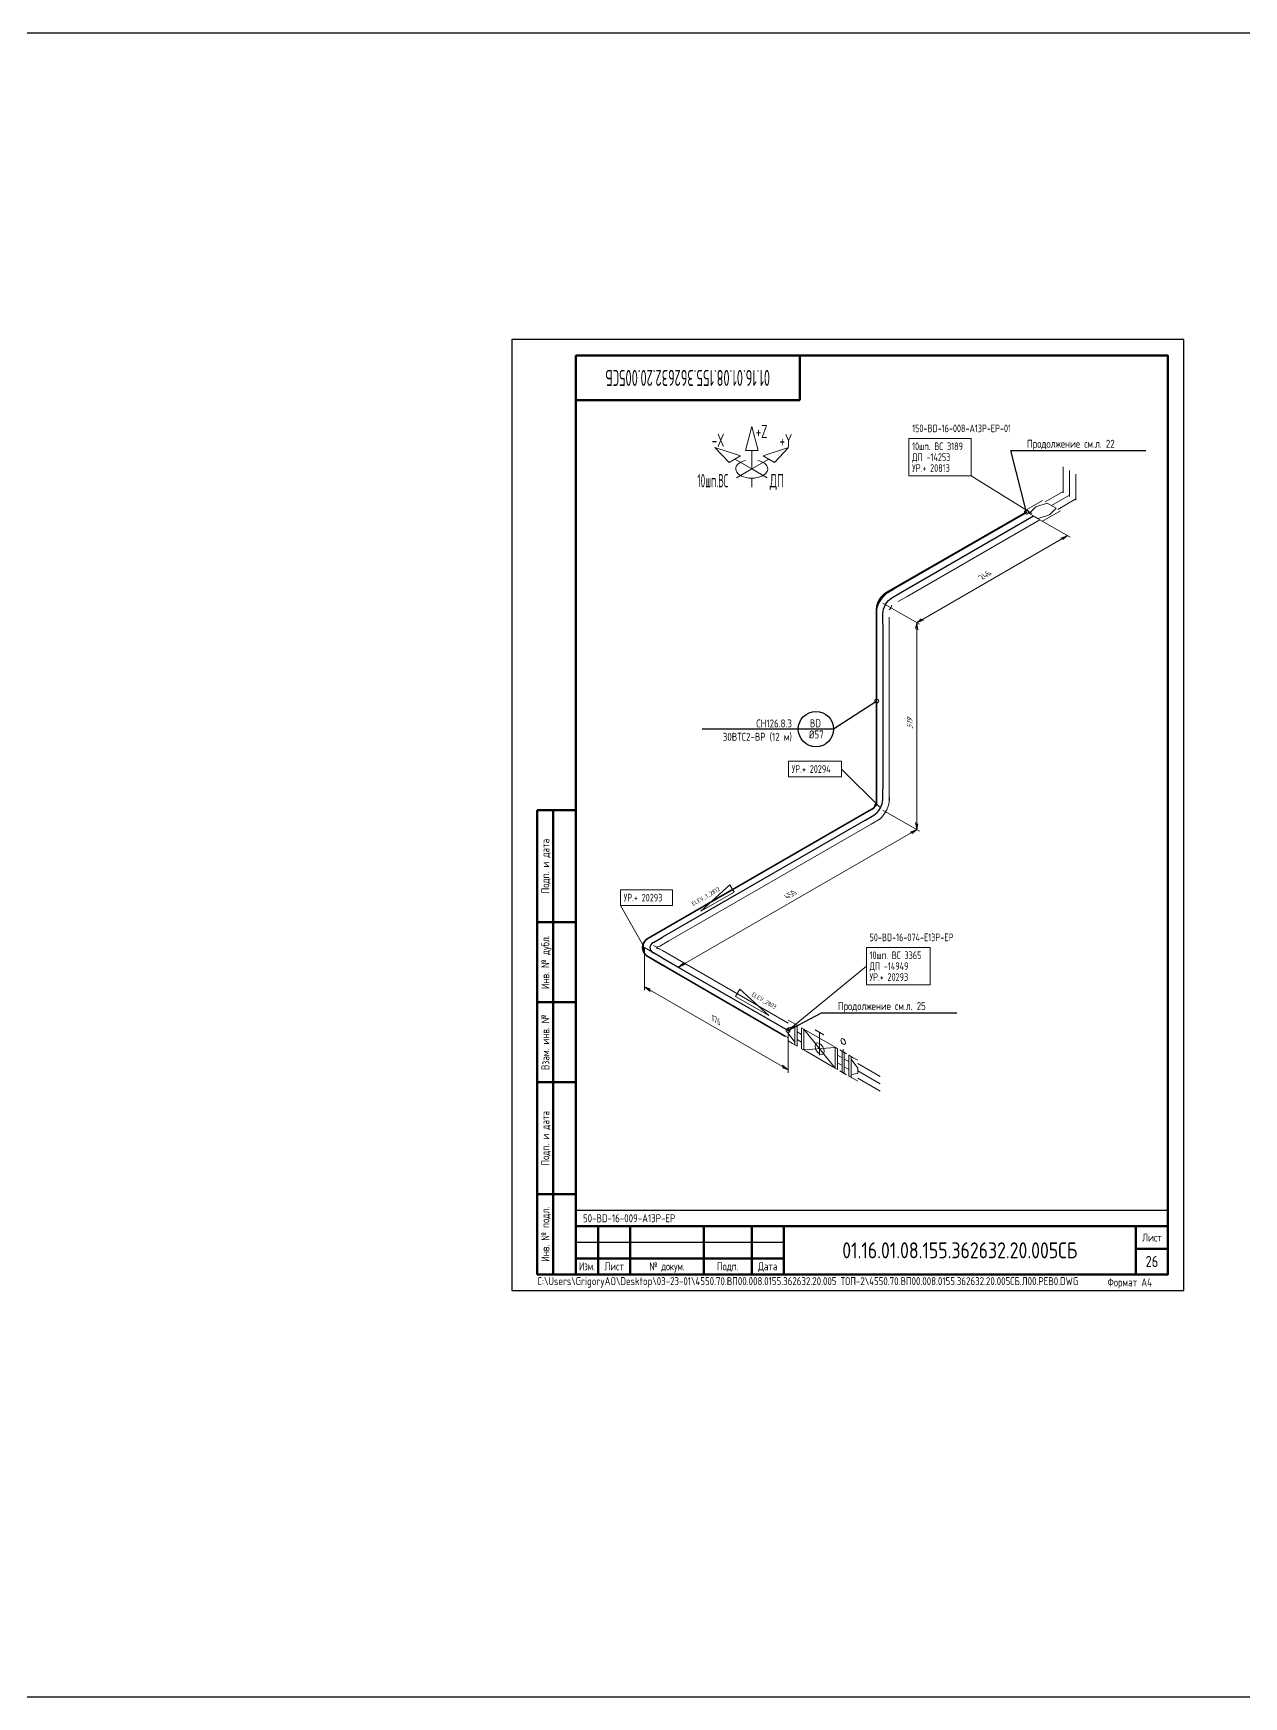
# Model space of a CAD drawing. Header units: millimetres. Extents: x 10051 to 26505, y 4675 to 5194.
# Drawn here: x 25231 to 25609, y 4675 to 5194 of the extents above; entities that cross this region are included whole.
import ezdxf
from ezdxf import colors
from ezdxf.entities.mleader import LeaderData, LeaderLine
from ezdxf.enums import TextEntityAlignment as Align
from ezdxf.math import Vec2, Vec3

# ---------------------------------------------------------------- set-up
doc = ezdxf.new("R2010")
doc.units = ezdxf.units.MM
doc.layers.get('0').update_dxf_attribs({"lineweight": 15})
for name, color, linetype, lineweight in [('--TEXT--', 150, 'Continuous', 25), ('_НС', 1, 'Continuous', 30), ('OFORMLENIE', 7, 'Continuous', 25), ('подложка', 252, 'Continuous', 9), ('Построение', 7, 'Continuous', 30)]:
    doc.layers.add(name, color=color, linetype=linetype, lineweight=lineweight)
doc.styles.add('GOST_2.304', font='CS_Gost2304.shx', dxfattribs={"height": 2.5})
doc.styles.add('GOST_2.304_07', font='CS_Gost2304.shx', dxfattribs={"width": 0.7})
doc.styles.add('GOST_2.304_09', font='CS_Gost2304.shx', dxfattribs={"width": 0.9})
doc.styles.add('Style-CS_Gost2304', font='CS_Gost2304.shx')
doc.styles.add('TNR_30', font='times.ttf', dxfattribs={"height": 3})

# ---------------------------------------------------------------- blocks, each defined once
blk = doc.blocks.new('TerminatorOpen_0.4')
at = {"color": 0, "linetype": 'ByBlock', "lineweight": -2}
for q in [(-1, 0.2), (-1, 0), (-1, -0.2)]:
    blk.add_line((0, 0), q, dxfattribs=at)
blk = doc.blocks.new('ST_2a_dyn')
at = {"linetype": 'ByBlock', "lineweight": 50, "extrusion": (0, 1, 0)}
for p, q in [((-185, 15), (0, 15)), ((-10, 8), (0, 8)), ((-185, 5), (-120, 5)), ((-185, 0), (0, 0))]:
    blk.add_line(p, q, dxfattribs=at)
at = {"linetype": 'ByBlock', "lineweight": 50, "extrusion": (1, 0, 0)}
for p, q in [((-185, 0), (-185, 15)), ((-178, 15), (-178, 0)), ((-168, 15), (-168, 0)), ((-145, 15), (-145, 0)), ((-130, 15), (-130, 0)), ((-120, 0), (-120, 15)), ((-10, 0), (-10, 15))]:
    blk.add_line(p, q, dxfattribs=at)
at = {"linetype": 'ByBlock', "lineweight": 50}
blk.add_line((0, 15), (0, 0), dxfattribs=at)
at = {"linetype": 'ByBlock', "lineweight": -2, "extrusion": (0, 1, 0)}
blk.add_line((-185, 10), (-120, 10), dxfattribs=at)
at = {"linetype": 'ByBlock', "lineweight": -2, "style": 'GOST_2.304'}
for s, p in [('Лист', (-5, 11.5)), ('Лист', (-173, 2.5)), ('Подп.', (-137.5, 2.5)), ('Дата', (-125, 2.5))]:
    blk.add_text(s, height=2.5, dxfattribs=at).set_placement(p, align=Align.MIDDLE_CENTER)
at = {"linetype": 'ByBlock', "lineweight": -2, "width": 0.9}
for s, style, p in [('Изм.', 'GOST_2.304', (-181.5, 2.5)), ('№ докум.', 'GOST_2.304_09', (-156.5, 2.5))]:
    blk.add_text(s, height=2.5, dxfattribs=dict(at, style=style)).set_placement(p, align=Align.MIDDLE_CENTER)
at = {"linetype": 'ByBlock', "lineweight": -2}
for tag, height, style, flags, p in [('ИЗМ_2', 2.5, 'GOST_2.304', 12, (-181.5, 12.5)), ('ЛИСТ_2', 2.5, 'GOST_2.304', 12, (-173, 12.5)), ('N_ДОК_2', 2.5, 'GOST_2.304_09', 12, (-156.5, 12.5)), ('ИЗМ_1', 2.5, 'GOST_2.304', 12, (-181.5, 7.5)), ('ЛИСТ_1', 2.5, 'GOST_2.304', 12, (-173, 7.5)), ('N_ДОК_1', 2.5, 'GOST_2.304_09', 12, (-156.5, 7.5)), ('ШИФР', 5, 'GOST_2.304', 4, (-65, 7.5)), ('LIST', 3.5, 'GOST_2.304', 4, (-5, 4))]:
    blk.add_attdef(tag, text='', height=height, dxfattribs=dict(at, style=style, flags=flags)).set_placement(p, align=Align.MIDDLE_CENTER)
at = {"linetype": 'ByBlock', "lineweight": -2, "style": 'GOST_2.304_07', "width": 0.7, "flags": 12}
for tag, p in [('ДАТА_2', (-125, 12.5)), ('ДАТА_1', (-125, 7.5))]:
    blk.add_attdef(tag, text='', height=2.5, dxfattribs=at).set_placement(p, align=Align.MIDDLE_CENTER)
blk = doc.blocks.new('_DotSmall')
at = {"color": 0, "linetype": 'ByBlock', "const_width": 0.5}
blk.add_lwpolyline([(-0.0625, 0, 1), (0.0625, 0, 1)], format="xyb", close=True, dxfattribs=at)
blk = doc.blocks.new('ST_Top')
at = {"linetype": 'ByBlock', "lineweight": 50}
blk.add_line((70, 0), (70, -14), dxfattribs=at)
at = {"linetype": 'ByBlock', "lineweight": 50, "extrusion": (0, 1, 0)}
blk.add_line((0, -14), (70, -14), dxfattribs=at)
at = {"linetype": 'ByBlock', "lineweight": -2, "style": 'GOST_2.304', "width": 0.7, "flags": 4}
blk.add_attdef('ШИФР', text='', height=5, rotation=180, dxfattribs=at).set_placement((35, -7), align=Align.MIDDLE_CENTER)
blk = doc.blocks.new('*U1756')
at = {"linetype": 'ByBlock', "lineweight": -2}
blk.add_lwpolyline([(210, 297), (0, 297), (0, 0), (210, 0)], close=True, dxfattribs=at)
at = {"linetype": 'ByBlock', "lineweight": 50}
blk.add_lwpolyline([(20, 292), (205, 292), (205, 5), (20, 5)], close=True, dxfattribs=at)
at = {"color": 0, "linetype": 'ByBlock', "lineweight": -2, "style": 'GOST_2.304'}
blk.add_text('Формат А4', height=2.5, dxfattribs=at).set_placement((200, 2.5), align=Align.MIDDLE_RIGHT)
at = {"linetype": 'ByBlock', "lineweight": -2, "insert": (8, 2.5), "char_height": 2.5, "attachment_point": 4, "style": 'GOST_2.304'}
blk.add_mtext('C:\\\\Users\\\\GrigoryAO\\\\Desktop\\\\03-23-01\\\\4550.70.ВП00.008.0155.362632.20.005 ТОП-2\\\\4550.70.ВП00.008.0155.362632.20.005СБ.Л00.РЕВ0.DWG', dxfattribs=at)
at = {"linetype": 'ByBlock', "lineweight": -2, "style": 'TNR_30'}
blk.add_attdef('ВЕРХНИЙ_НОМЕР_ЛИСТА', text='', height=3, dxfattribs=at).set_placement((200, 287), align=Align.MIDDLE_CENTER)
blk = doc.blocks.new('ST_Left')
at = {"color": 2, "linetype": 'ByBlock', "lineweight": 50}
for p, q in [((8, 150), (8, 5)), ((20, 150), (8, 150)), ((13, 5), (13, 150)), ((8, 115), (20, 115)), ((8, 90), (20, 90)), ((20, 65), (8, 65)), ((20, 30), (8, 30)), ((8, 5), (20, 5))]:
    blk.add_line(p, q, dxfattribs=at)
at = {"color": 0, "linetype": 'ByBlock', "lineweight": -2, "style": 'GOST_2.304'}
for s, p in [('Подп. и дата', (10.5, 132.5)), ('Инв. № дубл.', (10.5, 102.5)), ('Взам. инв. №', (10.5, 77.5)), ('Подп. и дата', (10.5, 47.5)), ('Инв. № подл.', (10.5, 17.5))]:
    blk.add_text(s, height=2.5, rotation=90, dxfattribs=at).set_placement(p, align=Align.MIDDLE_CENTER)
at = {"color": 0, "linetype": 'ByBlock', "lineweight": -2, "style": 'GOST_2.304', "flags": 8}
for tag, p in [('ДУБЛ_ДАТА', (16.5, 141.25)), ('НОМЕР_ДУБЛ', (16.5, 102.5)), ('ВЗАМ_ИНВ', (16.5, 77.5)), ('ИНВ_ДАТА', (16.5, 56.25)), ('ИНВ_НОМЕР', (16.5, 17.5))]:
    blk.add_attdef(tag, text='', height=2.5, rotation=90, dxfattribs=at).set_placement(p, align=Align.MIDDLE_CENTER)

msp = doc.modelspace()

# ---------------------------------------------------------------- hatches: boundary and pattern name
at = {"layer": 'подложка', "extrusion": (-0.707107, 0.408248, -0.57735)}
h = msp.add_hatch(color=256, dxfattribs=at)
edge = h.paths.add_edge_path()
edge.add_arc((-17150.77, -11197.65), 0.497, 45, 405)
h = msp.add_hatch(color=256, dxfattribs=at)
edge = h.paths.add_edge_path()
edge.add_arc((-17145.14, -11192.02), 0.497, 45, 405)
at = {"layer": 'подложка', "true_color": 0x000000, "extrusion": (-5.55112e-17, 0.816497, 0.57735)}
h = msp.add_hatch(color=18, dxfattribs=at)
edge = h.paths.add_edge_path()
edge.add_arc((-25543.42, -2782.49), 1, 45, 405)
at = {"layer": 'подложка', "extrusion": (-5.55112e-17, 0.816497, 0.57735)}
h = msp.add_hatch(color=256, dxfattribs=at)
edge = h.paths.add_edge_path()
edge.add_arc((-25501.97, -2741.03), 1, 45, 405)
at = {"layer": 'подложка', "extrusion": (0.707107, 0.408248, -0.57735)}
h = msp.add_hatch(color=256, dxfattribs=at)
edge = h.paths.add_edge_path()
edge.add_arc((-8409.53, 14351.4), 1, 45, 405)
h = msp.add_hatch(color=256, dxfattribs=at)
edge = h.paths.add_edge_path()
edge.add_arc((-8454.26, 14306.67), 1, 45, 405)
at = {"layer": 'подложка', "extrusion": (-5.55112e-17, 0.816497, 0.57735)}
h = msp.add_hatch(color=256, dxfattribs=at)
edge = h.paths.add_edge_path()
edge.add_arc((-25490.72, -2729.78), 1, 45, 405)
h = msp.add_hatch(color=256, dxfattribs=at)
edge = h.paths.add_edge_path()
edge.add_arc((-25427.52, -2666.59), 1, 45, 405)
at = {"layer": 'подложка', "extrusion": (0.707107, 0.408248, -0.57735)}
h = msp.add_hatch(color=256, dxfattribs=at)
edge = h.paths.add_edge_path()
edge.add_arc((-8465.51, 14306.67), 1, 135, 495)
at = {"layer": 'подложка', "true_color": 0x000000, "extrusion": (0.707107, 0.408248, -0.57735)}
h = msp.add_hatch(color=18, dxfattribs=at)
edge = h.paths.add_edge_path()
edge.add_arc((-8504.71, 14345.87), 1, 135, 495)
at = {"layer": 'подложка', "extrusion": (0.707107, 0.408248, -0.57735)}
h = msp.add_hatch(color=256, dxfattribs=at)
edge = h.paths.add_edge_path()
edge.add_arc((-8517.72, 14367.31), 0.994, -45, 315)

# ---------------------------------------------------------------- linework, layer by layer
at = {"layer": '--TEXT--'}
msp.add_circle((25475.44, 4976.96), 5.51, dxfattribs=at)
at = {"layer": '_НС', "linetype": 'Continuous', "lineweight": 30, "const_width": 0.5}
msp.add_lwpolyline([(25541.09, 5044.67), (25497.56, 5019.66, 0.27088), (25494.37, 5014.1), (25494.37, 4953.36), (25493.4, 4952.22), (25491.42, 4951.11), (25422.9, 4911.54, 0.577265), (25422.9, 4905.95), (25465.85, 4881)], format="xyb", dxfattribs=at)
at = {"layer": 'OFORMLENIE'}
for q in [(25585.45, 4826.65), (25400.4, 4821.65)]:
    msp.add_line((25400.4, 4826.65), q, dxfattribs=at)
at = {"layer": 'подложка'}
for p, q in [((25455.39, 5058.23, -4.87), (25450.08, 5061.3, -4.87)), ((25455.39, 5058.23, -4.87), (25455.39, 5063.95, -4.87)), ((25455.39, 5058.23, -4.87), (25460.69, 5061.3, -4.87)), ((25455.39, 5058.23, -4.87), (25450.61, 5055.48, -4.87)), ((25455.39, 5058.23, -4.87), (25460.16, 5055.48, -4.87)), ((25542.84, 5044.32, 158.45), (25523.92, 5056.09)), ((25455.39, 5052.52, -4.87), (25455.39, 5055.38, -4.87)), ((25495.63, 4952.39, 151.19), (25483.38, 4964.49, 151.19)), ((25495.63, 4952.39, 151.19), (25483.38, 4964.49, 151.19)), ((25448.59, 4928.35, 192.93), (25439.53, 4920.04, 192.93)), ((25439.53, 4920.04, 192.93), (25449.92, 4926.04, 192.93)), ((25449.92, 4926.04, 192.93), (25448.59, 4928.35, 192.93)), ((25421.37, 4909.55, 211.97), (25414.38, 4921.91)), ((25421.37, 4909.55, 211.97), (25414.38, 4921.91)), ((25467.49, 4883.46, 248.57), (25491.19, 4902.91, 248.57)), ((25467.49, 4883.46, 248.57), (25491.19, 4902.91, 248.57)), ((25450.32, 4893.45, 239.01), (25451.65, 4895.76, 239.01)), ((25451.65, 4895.76, 239.01), (25460.71, 4887.45, 239.01)), ((25460.71, 4887.45, 239.01), (25450.32, 4893.45, 239.01))]:
    msp.add_line(p, q, dxfattribs=at)
at = {"layer": 'подложка', "extrusion": (-5.55112e-17, 0.816497, 0.57735)}
for p, q in [((25547.05, 5047.91, 152.23), (25552.67, 5051.16, 147.64)), ((25540.6, 5045.14, 156.15), (25546.22, 5048.39, 151.55)), ((25544.13, 5046.37, 154.41), (25542.01, 5044.32, 157.3)), ((25547.63, 5047.57, 152.7), (25544.13, 5046.37, 154.41)), ((25550.47, 5045.94, 155.02), (25547.63, 5047.57, 152.7)), ((25548.38, 5043.91, 157.88), (25550.47, 5045.94, 155.02)), ((25551.05, 5045.6, 155.49), (25556.67, 5048.85, 150.9)), ((25541.42, 5044.66, 156.82), (25499.97, 5020.72, 190.67)), ((25545.42, 5042.35, 160.09), (25503.97, 5018.41, 193.94)), ((25542.01, 5044.32, 157.3), (25544.84, 5042.69, 159.61)), ((25543.42, 5043.51, 158.45), (25554.91, 5036.87, 167.84)), ((25544.84, 5042.69, 159.61), (25548.38, 5043.91, 157.88)), ((25546.25, 5041.87, 160.76), (25551.88, 5045.12, 156.17)), ((25508.72, 5011.22, 204.11), (25552.26, 5036.36, 168.56)), ((25499.97, 5020.72, 190.67), (25497.15, 5019.1, 192.97)), ((25496.34, 5016.32, 196.9), (25507.83, 5009.69, 206.28)), ((25503.97, 5018.41, 193.94), (25501.15, 5016.79, 196.23)), ((25506.95, 5010.2, 205.56), (25508.36, 5011.42, 203.83)), ((25506.95, 5010.2, 205.56), (25508.72, 5011.22, 204.11)), ((25506.95, 5010.2, 205.56), (25509.07, 5011.01, 204.4)), ((25496.34, 4951.68, 151.19), (25507.83, 4945.05, 160.57)), ((25488.72, 4949.59, 154.15), (25425.52, 4913.1, 205.75)), ((25492.72, 4947.28, 157.42), (25429.52, 4910.79, 209.01)), ((25488.72, 4949.59, 154.15), (25491.53, 4951.21, 151.85)), ((25492.72, 4947.28, 157.42), (25495.53, 4948.9, 155.12)), ((25434.27, 4903.6, 219.19), (25505.18, 4944.54, 161.29)), ((25506.95, 4945.56, 159.85), (25504.83, 4944.74, 161.01)), ((25506.95, 4945.56, 159.85), (25505.18, 4944.54, 161.29)), ((25506.95, 4945.56, 159.85), (25505.53, 4944.33, 161.58)), ((25421.81, 4910.24, 209.8), (25421.62, 4909.61, 210.68)), ((25422.15, 4910.87, 208.9), (25421.81, 4910.24, 209.8)), ((25422.71, 4911.48, 208.04), (25422.15, 4910.87, 208.9)), ((25425.52, 4913.1, 205.75), (25422.71, 4911.48, 208.04)), ((25429.52, 4910.79, 209.01), (25426.71, 4909.17, 211.31)), ((25421.62, 4909.61, 210.68), (25421.55, 4909, 211.55)), ((25421.55, 4909, 211.55), (25421.55, 4908.4, 212.4)), ((25421.55, 4908.4, 212.4), (25421.62, 4907.79, 213.26)), ((25421.62, 4907.79, 213.26), (25421.81, 4907.16, 214.15)), ((25421.81, 4907.16, 214.15), (25422.15, 4906.53, 215.04)), ((25421.9, 4908.7, 211.97), (25433.39, 4902.07, 221.36)), ((25422.15, 4906.53, 215.04), (25422.71, 4905.92, 215.9)), ((25427.52, 4907.76, 218.2), (25424.71, 4909.39, 215.9)), ((25426.71, 4909.17, 211.31), (25425.74, 4908.98, 211.58)), ((25425.74, 4908.98, 211.58), (25425.74, 4908.43, 212.36)), ((25425.74, 4908.43, 212.36), (25426.71, 4908.23, 212.64)), ((25427.52, 4907.76, 218.2), (25466.72, 4885.13, 250.2)), ((25427.52, 4903.15, 214.93), (25424.71, 4904.77, 212.64)), ((25427.52, 4903.15, 214.93), (25466.72, 4880.51, 246.94)), ((25432.5, 4902.58, 220.63), (25433.92, 4903.8, 218.9)), ((25432.5, 4902.58, 220.63), (25434.27, 4903.6, 219.19)), ((25432.5, 4902.58, 220.63), (25434.63, 4903.39, 219.48)), ((25468.12, 4885.28, 252.02), (25466.72, 4886.09, 250.88)), ((25469.53, 4884.47, 253.18), (25468.12, 4885.28, 252.02)), ((25468.12, 4878.75, 247.4), (25466.72, 4879.56, 246.26)), ((25470.94, 4883.65, 254.33), (25472.35, 4882.84, 255.48)), ((25472.35, 4882.84, 255.48), (25480.77, 4877.98, 262.36)), ((25469.53, 4877.93, 248.56), (25468.12, 4878.75, 247.4)), ((25470.94, 4877.12, 249.71), (25472.35, 4876.31, 250.86)), ((25472.35, 4876.31, 250.86), (25480.77, 4871.44, 257.74)), ((25482.19, 4877.16, 263.51), (25480.77, 4877.98, 262.36)), ((25484.3, 4875.94, 265.23), (25482.88, 4876.76, 264.08)), ((25485.01, 4875.53, 265.81), (25482.88, 4876.76, 264.08)), ((25483.6, 4876.35, 264.66), (25485.01, 4875.53, 265.81)), ((25485.7, 4875.13, 266.38), (25487.12, 4874.31, 267.54)), ((25487.12, 4874.31, 267.54), (25488.52, 4873.51, 268.68)), ((25482.19, 4870.63, 258.89), (25480.77, 4871.44, 257.74)), ((25484.3, 4869.41, 260.61), (25482.88, 4870.23, 259.46)), ((25485.01, 4869, 261.2), (25482.88, 4870.23, 259.46)), ((25483.6, 4869.81, 260.04), (25485.01, 4869, 261.2)), ((25485.7, 4868.6, 261.76), (25487.12, 4867.78, 262.92)), ((25488.52, 4872.55, 268), (25495.55, 4868.49, 273.74)), ((25487.12, 4867.78, 262.92), (25488.52, 4866.97, 264.06)), ((25488.52, 4867.93, 264.74), (25495.55, 4863.87, 270.48))]:
    msp.add_line(p, q, dxfattribs=at)
at = {"layer": 'подложка', "extrusion": (-0.707107, 0.408248, -0.57735)}
for p, q in [((25554.67, 5050, 149.27), (25549.05, 5046.75, 153.86)), ((25498.79, 5014.73, 192.77), (25498.34, 5014.23, 192.97)), ((25498.94, 5015, 192.77), (25498.79, 5014.73, 192.77)), ((25499.15, 5015.64, 192.97), (25498.94, 5015, 192.77)), ((25497.55, 4951.73, 149.74), (25496.91, 4950.61, 149.74)), ((25498.04, 4952.9, 149.98), (25497.55, 4951.73, 149.74)), ((25498.33, 4954.06, 150.43), (25498.04, 4952.9, 149.98)), ((25498.43, 4955.14, 151.08), (25498.33, 4954.06, 150.43)), ((25498.34, 4956.08, 151.85), (25498.43, 4955.14, 151.08)), ((25494.39, 4948.15, 151.08), (25493.53, 4947.75, 151.85)), ((25495.28, 4948.77, 150.43), (25494.39, 4948.15, 151.08)), ((25496.13, 4949.6, 149.98), (25495.28, 4948.77, 150.43)), ((25496.91, 4950.61, 149.74), (25496.13, 4949.6, 149.98))]:
    msp.add_line(p, q, dxfattribs=at)
at = {"layer": 'подложка', "extrusion": (0.707107, -0.408248, 0.57735)}
for p, q in [((25497.4, 5019.24, 197.65), (25496.55, 5018.4, 198.11)), ((25498.29, 5019.86, 197.01), (25497.4, 5019.24, 197.65)), ((25499.15, 5020.26, 196.23), (25498.29, 5019.86, 197.01)), ((25494.64, 5015.1, 198.11), (25494.35, 5013.94, 197.65)), ((25495.13, 5016.27, 198.35), (25494.64, 5015.1, 198.11)), ((25495.77, 5017.4, 198.35), (25495.13, 5016.27, 198.35)), ((25496.55, 5018.4, 198.11), (25495.77, 5017.4, 198.35)), ((25494.35, 5013.94, 197.65), (25494.25, 5012.87, 197.01)), ((25494.25, 5012.87, 197.01), (25494.34, 5011.92, 196.23)), ((25493.74, 4953.01, 155.32), (25493.53, 4952.37, 155.12)), ((25493.89, 4953.27, 155.32), (25493.74, 4953.01, 155.32)), ((25494.34, 4953.78, 155.12), (25493.89, 4953.27, 155.32))]:
    msp.add_line(p, q, dxfattribs=at)
at = {"layer": 'подложка', "extrusion": (0.707107, 0.408248, -0.57735)}
for p, q in [((25494.34, 5010.98, 190.67), (25494.34, 5014.23, 192.97)), ((25494.34, 5010.98, 190.67), (25494.34, 4959.33, 154.15)), ((25498.34, 5008.67, 193.94), (25498.34, 5011.92, 196.23)), ((25498.34, 5008.67, 193.94), (25498.34, 4957.02, 157.42)), ((25494.34, 4959.33, 154.15), (25494.34, 4956.08, 151.85)), ((25498.34, 4957.02, 157.42), (25498.34, 4953.78, 155.12)), ((25471.64, 4883.23, 254.89), (25481.49, 4871.05, 258.33)), ((25481.49, 4877.55, 262.92), (25471.64, 4876.73, 250.29)), ((25483.95, 4876.13, 264.93), (25483.95, 4876.94, 265.51)), ((25486.41, 4873.89, 266.37), (25488.52, 4871.05, 266.94)), ((25488.52, 4869.43, 265.79), (25486.41, 4869.02, 262.92)), ((25488.52, 4871.05, 266.94), (25488.52, 4869.43, 265.79))]:
    msp.add_line(p, q, dxfattribs=at)
at = {"layer": 'подложка', "extrusion": (-0.707107, -0.408248, 0.57735)}
for p, q in [((25496.34, 5016.32, 196.9), (25507.83, 5009.69, 206.28)), ((25506.95, 5010.2, 205.56), (25506.59, 5008.36, 203.83)), ((25506.95, 5010.2, 205.56), (25506.95, 5008.16, 204.11)), ((25506.95, 5010.2, 205.56), (25507.3, 5007.95, 204.4)), ((25506.95, 4947.6, 161.29), (25506.95, 5008.16, 204.11)), ((25496.34, 4951.68, 151.19), (25507.83, 4945.05, 160.57)), ((25506.95, 4945.56, 159.85), (25506.59, 4947.8, 161.01)), ((25506.95, 4945.56, 159.85), (25506.95, 4947.6, 161.29)), ((25506.95, 4945.56, 159.85), (25507.3, 4947.4, 161.58)), ((25421.9, 4908.7, 211.97), (25421.9, 4895.43, 202.59)), ((25421.9, 4896.45, 203.31), (25423.66, 4895.43, 204.76)), ((25421.9, 4896.45, 203.31), (25423.66, 4895.03, 204.47)), ((25421.9, 4896.45, 203.31), (25423.66, 4895.84, 205.05)), ((25423.66, 4895.43, 204.76), (25464.95, 4871.6, 238.47)), ((25468.83, 4884.04, 252.02), (25466.72, 4883.64, 249.15)), ((25466.72, 4883.64, 249.15), (25466.72, 4882.01, 248)), ((25466.72, 4882.82, 248.57), (25466.72, 4869.56, 239.19)), ((25466.72, 4882.01, 248), (25468.83, 4879.17, 248.57)), ((25476.56, 4875.1, 255.17), (25476.56, 4882.04, 260.07)), ((25466.72, 4870.58, 239.91), (25464.95, 4872, 238.76)), ((25466.72, 4870.58, 239.91), (25464.95, 4871.6, 238.47)), ((25466.72, 4870.58, 239.91), (25464.95, 4871.19, 238.18))]:
    msp.add_line(p, q, dxfattribs=at)
at = {"layer": 'подложка', "extrusion": (0.707107, 0.408248, -0.57735), "elevation": 20045.36, "flags": 128}
for points in [[(-8395.22, 14361.72), (-8402.25, 14354.69)], [(-8399.22, 14365.72), (-8406.25, 14358.69)]]:
    msp.add_lwpolyline(points, dxfattribs=at)
at = {"layer": 'подложка', "extrusion": (1, 0, 0), "elevation": 25554.67}
msp.add_lwpolyline([(5057.73, 154.73), (5049.61, 148.99)], dxfattribs=at)
at = {"layer": 'подложка', "extrusion": (-5.55112e-17, 0.816497, 0.57735), "elevation": 4130.32}
msp.add_lwpolyline([(-25488.52, -2594.35), (-25495.55, -2587.31)], dxfattribs=at)
at = {"layer": 'подложка', "extrusion": (0.707107, 0.408248, -0.57735)}
for centre, radius in [((-8514.55, 14355.71, 19857.58), 1.99), ((-8516.31, 14368.72, 19857.58), 0.994)]:
    msp.add_circle(centre, radius, dxfattribs=at)
at = {"layer": 'подложка'}
msp.add_ellipse((25455.39, 5058.23, -4.87), major_axis=(-5, 0), ratio=0.57735, start_param=5.105088, end_param=10.602875, dxfattribs=at)
at = {"layer": 'подложка', "extrusion": (-0.707107, -0.408248, 0.57735)}
msp.add_point((25476.54, 4875.87, 255.68), dxfattribs=at)
at = {"layer": 'подложка', "extrusion": (0.707107, 0.408248, -0.57735)}
msp.add_solid([(-8508.54, 14358.89, 19857.58), (-8511.37, 14361.72, 19857.58), (-8508.9, 14358.54, 19857.58), (-8511.73, 14361.37, 19857.58)], dxfattribs=at)
at = {"layer": 'подложка'}
for points in [[(25455.39, 5071.45, -4.87), (25453.39, 5063.95, -4.87), (25457.39, 5063.95, -4.87)], [(25504.49, 5067.69), (25523.92, 5067.69), (25523.92, 5056.09), (25504.49, 5056.09)], [(25443.9, 5064.87, -4.87), (25451.85, 5062.32, -4.87), (25448.32, 5060.28, -4.87)], [(25466.88, 5064.87, -4.87), (25458.92, 5062.32, -4.87), (25462.46, 5060.28, -4.87)], [(25466.89, 4966.89, 151.19), (25483.38, 4966.89, 151.19), (25483.38, 4962.09, 151.19), (25466.89, 4962.09, 151.19)], [(25414.38, 4926.71), (25430.66, 4926.71), (25430.66, 4921.91), (25414.38, 4921.91)], [(25491.19, 4908.71, 248.57), (25511.09, 4908.71, 248.57), (25511.09, 4897.11, 248.57), (25491.19, 4897.11, 248.57)], [(25469.53, 4884.45, 253.16), (25468.83, 4884.85, 252.59), (25468.83, 4878.36, 248), (25469.53, 4877.95, 248.57)], [(25469.53, 4879.98, 250.01), (25470.94, 4879.17, 251.15), (25470.94, 4881.61, 252.88), (25469.53, 4882.42, 251.73)], [(25471.64, 4883.23, 254.89), (25470.94, 4883.64, 254.31), (25470.94, 4877.14, 249.72), (25471.64, 4876.73, 250.29)], [(25482.19, 4877.14, 263.5), (25481.49, 4877.55, 262.92), (25481.49, 4871.05, 258.33), (25482.19, 4870.65, 258.91)], [(25483.6, 4871.86, 261.49), (25482.19, 4872.67, 260.34), (25482.19, 4875.11, 262.06), (25483.6, 4874.3, 263.21)], [(25484.3, 4875.92, 265.22), (25483.6, 4876.33, 264.65), (25483.6, 4869.83, 260.05), (25484.3, 4869.43, 260.63)], [(25485.7, 4870.65, 263.21), (25484.3, 4871.46, 262.06), (25484.3, 4873.89, 263.78), (25485.7, 4873.08, 264.93)], [(25485.7, 4875.11, 266.37), (25486.41, 4874.7, 266.94), (25486.41, 4868.21, 262.35), (25485.7, 4868.62, 261.78)]]:
    msp.add_3dface(points, dxfattribs=at)
at = {"layer": 'Построение', "color": 3}
msp.add_lwpolyline([(10050.53, 4674.72), (26505.36, 4674.72), (26505.36, 5194.3), (10050.53, 5194.3)], close=True, dxfattribs=at)
at = {"layer": 'Построение', "ltscale": 0.3, "extrusion": (-5.55112e-17, 0.816497, 0.57735)}
for points, elevation in [([(-25543.42, -2782.49), (-25501.97, -2741.03)], 4209.49), ([(-25490.72, -2729.78), (-25427.52, -2666.59)], 4130.32), ([(-25424.71, -2663.78), (-25427.52, -2666.59)], 4130.32), ([(-25427.52, -2655.34), (-25424.71, -2658.15)], 4130.32), ([(-25427.52, -2655.34), (-25466.72, -2616.14)], 4130.32)]:
    msp.add_lwpolyline(points, dxfattribs=dict(at, elevation=elevation))
at = {"layer": 'Построение', "ltscale": 0.3, "extrusion": (-0.707107, 0.408248, -0.57735), "elevation": -16094.41}
for points in [[(-17095.25, -11142.13), (-17098.06, -11144.94)], [(-17086.81, -11144.94), (-17089.62, -11142.13)]]:
    msp.add_lwpolyline(points, dxfattribs=at)
msp.add_lwpolyline([(-17089.62, -11142.13, 0.414227), (-17095.25, -11142.13)], format="xyb", dxfattribs=at)
at = {"layer": 'Построение', "ltscale": 0.3, "extrusion": (1, 0, 0), "elevation": 25496.34}
msp.add_lwpolyline([(5009.83, 192.31), (4958.18, 155.78)], dxfattribs=at)
at = {"layer": 'Построение', "ltscale": 0.3, "extrusion": (0.707107, -0.408248, 0.57735), "elevation": 16094.41}
for points in [[(17039.27, -11192.48), (17042.08, -11189.67)], [(17030.83, -11189.67), (17033.64, -11192.48)]]:
    msp.add_lwpolyline(points, dxfattribs=at)
msp.add_lwpolyline([(17033.64, -11192.48, 0.414227), (17039.27, -11192.48)], format="xyb", dxfattribs=at)
at = {"layer": 'Построение', "ltscale": 0.3, "extrusion": (-5.55112e-17, 0.816497, 0.57735), "elevation": 4130.32}
msp.add_lwpolyline([(-25424.71, -2663.78, 0.414227), (-25424.71, -2658.15)], format="xyb", dxfattribs=at)

# ---------------------------------------------------------------- block references
at = {"layer": 'OFORMLENIE'}
for name in ['*U1756', 'ST_Left']:
    msp.add_blockref(name, (25380.4, 4801.65), dxfattribs=at)
ref = msp.add_blockref('ST_Top', (25400.4, 5093.65), dxfattribs=at)
ref.add_attrib('ШИФР', '01.16.01.08.155.362632.20.005СБ', dxfattribs={"layer": '0', "linetype": 'ByBlock', "lineweight": -2, "height": 5, "rotation": 180, "style": 'GOST_2.304', "width": 0.7}).set_placement((25435.4, 5086.65), align=Align.MIDDLE_CENTER)
ref = msp.add_blockref('ST_2a_dyn', (25585.4, 4806.65), dxfattribs=at)
ref.add_attrib('LIST', '26', dxfattribs={"layer": '0', "linetype": 'ByBlock', "lineweight": -2, "height": 3.5, "style": 'GOST_2.304'}).set_placement((25580.4, 4810.65), align=Align.MIDDLE_CENTER)
ref.add_attrib('ШИФР', '01.16.01.08.155.362632.20.005СБ', dxfattribs={"layer": '0', "linetype": 'ByBlock', "lineweight": -2, "height": 5, "style": 'GOST_2.304'}).set_placement((25520.4, 4814.15), align=Align.MIDDLE_CENTER)
at = {"layer": 'подложка', "extrusion": (-5.55112e-17, 0.816497, 0.57735), "xscale": 2.500000000000001, "yscale": 2.500000000000001, "zscale": 2.500000000000001, "rotation": 225}
msp.add_blockref('TerminatorOpen_0.4', (-25554.03, -2771.89, 4209.49), dxfattribs=at)

# ---------------------------------------------------------------- texts
at = {"layer": '--TEXT--', "style": 'GOST_2.304'}
for s, p in [('BD', (25473.54, 4977.53)), ('%%C57', (25473.23, 4974.03))]:
    msp.add_text(s, height=2.5, rotation=360, dxfattribs=at).set_placement(p)
at = {"layer": 'OFORMLENIE', "style": 'GOST_2.304'}
msp.add_text('50-BD-16-009-A13P-EP', height=2.5, dxfattribs=at).set_placement((25402.67, 4824.17), align=Align.MIDDLE_LEFT)
at = {"layer": 'подложка', "style": 'Style-CS_Gost2304'}
for s, width, p in [('+Z', 0.75, (25456.64, 5071.98, -4.87)), ('-X', 0.75, (25442.89, 5069.23, -4.87)), ('10шп.ВС', 0.628788, (25438.39, 5056.61, -4.87)), ('ДП', 0.75, (25461.01, 5056.61, -4.87))]:
    msp.add_text(s, height=4.125, dxfattribs=dict(at, width=width)).set_placement(p, align=Align.TOP_LEFT)
at = {"layer": 'подложка', "style": 'Style-CS_Gost2304', "width": 0.875}
for s, p in [('150-BD-16-008-A13P-EP-01', (25505.49, 5070.89)), ('10шп. ВС 3189', (25505.49, 5065.29)), ('ДП -14253', (25505.49, 5061.89)), ('УР.+ 20813', (25505.49, 5058.49)), ('УР.+ 20294', (25467.89, 4964.49, 151.19)), ('УР.+ 20293', (25415.38, 4924.31)), ('50-BD-16-074-E13P-EP', (25492.19, 4911.91, 248.57)), ('10шп. ВС 3365', (25492.19, 4906.31, 248.57)), ('ДП -14949', (25492.19, 4902.91, 248.57)), ('УР.+ 20293', (25492.19, 4899.51, 248.57))]:
    msp.add_text(s, height=2.4, rotation=360, dxfattribs=at).set_placement(p, align=Align.MIDDLE_LEFT)
at = {"layer": 'подложка', "style": 'Style-CS_Gost2304', "width": 0.75}
msp.add_text('+Y', height=4.125, dxfattribs=at).set_placement((25468.01, 5069.11, -4.87), align=Align.TOP_RIGHT)
at = {"layer": 'подложка', "extrusion": (-5.55112e-17, 0.816497, 0.57735), "style": 'GOST_2.304'}
for s, p in [('246', (-25527.55, -2748.06, 4209.49)), ('450', (-25466.75, -2687.25, 4130.32))]:
    msp.add_text(s, height=2.5, rotation=225, dxfattribs=at).set_placement(p)
at = {"layer": 'подложка', "extrusion": (-0.707107, -0.408248, 0.57735), "style": 'GOST_2.304'}
for s, rotation, p in [('519', 135, (8442.62, 14336.87, -19962.86)), ('176', 45, (8490.14, 14312.73, -19857.58))]:
    msp.add_text(s, height=2.5, rotation=rotation, dxfattribs=at).set_placement(p)
at = {"layer": 'подложка', "style": 'Style-CS_Gost2304'}
for tag, rotation, p in [('ELEV_1_2812', 30, (25441, 4924.74, 192.93)), ('ELEV_2803', 330, (25459.24, 4892.15, 239.01))]:
    msp.add_attdef(tag, text='0.3%', height=1.333, rotation=rotation, dxfattribs=at).set_placement(p, align=Align.MIDDLE_CENTER)

# ---------------------------------------------------------------- leaders
at = {"layer": '--TEXT--', "lineweight": 25}
ml = msp.add_multileader_mtext('Standard', dxfattribs=at)
ml.set_content('{\\C0;Продолжение см.л. 22}', color=256, style='GOST_2.304')
ml.set_leader_properties()
ml.set_arrow_properties(name='DOTSMALL')
ml.build(insert=Vec2(0, 0))
ml.multileader.update_dxf_attribs({"text_left_attachment_type": 6, "text_right_attachment_type": 6, "dogleg_length": 0.36, "arrow_head_size": 2.5})
ctx = ml.context
ctx.base_point, ctx.char_height, ctx.arrow_head_size, ctx.plane_origin = Vec3(25539.38, 5064), 2.5, 2.5, Vec3(25599.85, 5069.15)
ctx.left_attachment, ctx.right_attachment = 6, 6
notes = []
notes.append((ctx, [(1, (1, 1, 0), (25536.31, 5064), (1, 0), 3.06, [(0, [(25541.25, 5044.76)], 0, [])])]))
ctx.mtext.insert, ctx.mtext.defined_height, ctx.mtext.flow_direction = Vec3(25541.38, 5067.33), 0.0309, 5
at = {"layer": '--TEXT--'}
ml = msp.add_multileader_mtext('Standard', dxfattribs=at)
ml.set_content('СН126.8.3\\P30ВТС2-ВР (12 м)', color=256, style='GOST_2.304')
ml.set_leader_properties()
ml.set_arrow_properties(name='DOTSMALL')
ml.build(insert=Vec2(0, 0))
ml.multileader.update_dxf_attribs({"text_left_attachment_type": 6, "text_right_attachment_type": 6, "dogleg_length": 0.36, "arrow_head_size": 2.5})
ctx = ml.context
ctx.base_point, ctx.char_height, ctx.arrow_head_size, ctx.plane_origin = Vec3(25438.99, 4976.96), 2.5, 2.5, Vec3(25467.03, 4996.44)
ctx.left_attachment, ctx.right_attachment, ctx.text_align_type = 6, 6, 2
notes.append((ctx, [(0, (1, 1, 0), (25480.95, 4976.96), (-1, 0), 11.02, [(0, [(25494.42, 4985.71)], 0, [])])]))
ctx.mtext.insert, ctx.mtext.defined_height, ctx.mtext.alignment, ctx.mtext.flow_direction = Vec3(25467.93, 4979.96), 0.0309, 3, 5
at = {"layer": '--TEXT--', "lineweight": 25}
ml = msp.add_multileader_mtext('Standard', dxfattribs=at)
ml.set_content('{\\C0;Продолжение см.л. 25}', color=256, style='GOST_2.304')
ml.set_leader_properties()
ml.set_arrow_properties(name='DOTSMALL')
ml.build(insert=Vec2(0, 0))
ml.multileader.update_dxf_attribs({"text_left_attachment_type": 6, "text_right_attachment_type": 6, "dogleg_length": 0.36, "arrow_head_size": 2.5})
ctx = ml.context
ctx.base_point, ctx.char_height, ctx.arrow_head_size, ctx.plane_origin = Vec3(25480.29, 4888.37), 2.5, 2.5, Vec3(25540.77, 4893.52)
ctx.left_attachment, ctx.right_attachment = 6, 6
notes.append((ctx, [(1, (1, 1, 0), (25477.23, 4888.37), (1, 0), 3.06, [(0, [(25466.72, 4882.82)], 0, [])])]))
ctx.mtext.insert, ctx.mtext.defined_height, ctx.mtext.flow_direction = Vec3(25482.29, 4891.7), 0.0309, 5
for ctx, leaders in notes:
    for number, flags, end, landing, length, lines in leaders:
        leader = LeaderData()
        leader.index, (leader.has_last_leader_line, leader.has_dogleg_vector, leader.attachment_direction) = number, flags
        leader.last_leader_point, leader.dogleg_vector, leader.dogleg_length = Vec3(end), Vec3(landing), length
        for number, points, colour, breaks in lines:
            line = LeaderLine()
            line.index, line.vertices, line.color, line.breaks = number, Vec3.list(points), colors.encode_raw_color(colour), breaks
            leader.lines.append(line)
        ctx.leaders.append(leader)

doc.saveas('drawing.dxf')
